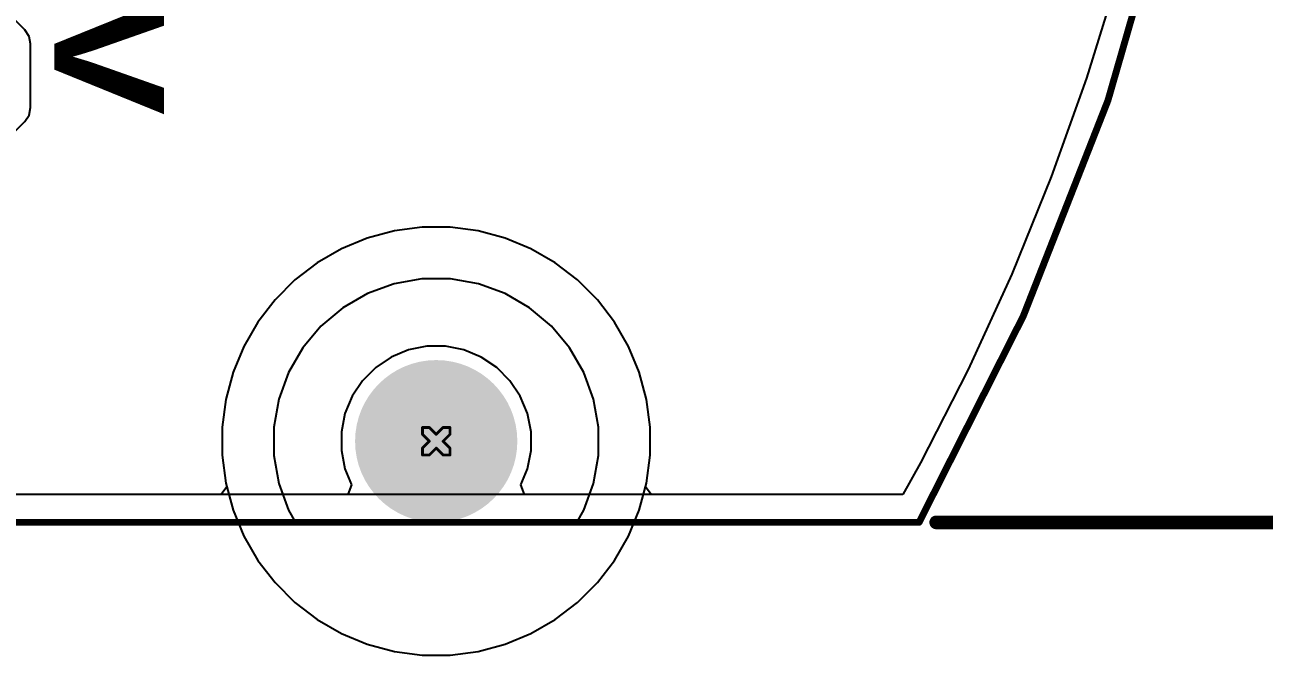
# Model space of a CAD drawing. Header units: inches. Extents: x -6 to 385, y -2 to 102.
# Drawn here: x 63.06 to 85.98, y -2.45 to 9.2 of the extents above; entities that cross this region are included whole.
import ezdxf

# ---------------------------------------------------------------- set-up
doc = ezdxf.new("R2010")
doc.units = ezdxf.units.IN
for name, color, linetype in [('Board outline', 216, 'Continuous'), ('Bottom Layer', 5, 'Continuous'), ('Bottom Overlay', 54, 'Continuous'), ('Bottom Solder', 6, 'Continuous'), ('Dimensions', 6, 'Continuous'), ('Drill Drawing', 1, 'Continuous'), ('Layer 1', 16, 'Continuous'), ('Layer 2', 76, 'Continuous'), ('Multi-Layer', 9, 'Continuous'), ('Pad Holes', 156, 'Continuous'), ('Top Layer', 1, 'Continuous'), ('Top Solder', 216, 'Continuous')]:
    doc.layers.add(name, color=color, linetype=linetype)
doc.styles.add('Arial Black_Bold', font='', dxfattribs={"height": 0.2})
doc.styles.get('Arial Black_Bold').set_extended_font_data('Arial Black', bold=True)

msp = doc.modelspace()

# ---------------------------------------------------------------- hatches: boundary and pattern name
at = {"layer": 'Bottom Layer'}
h = msp.add_hatch(color=5, dxfattribs=at)
edge = h.paths.add_edge_path()
edge.add_arc((70.67, 1.5), 0.762, 0, 360)
at = {"layer": 'Bottom Solder'}
h = msp.add_hatch(color=6, dxfattribs=at)
edge = h.paths.add_edge_path()
edge.add_arc((70.67, 1.5), 0.864, 0, 360)
at = {"layer": 'Layer 1'}
h = msp.add_hatch(color=16, dxfattribs=at)
edge = h.paths.add_edge_path()
edge.add_arc((70.67, 1.5), 0.762, 0, 360)
at = {"layer": 'Layer 2'}
h = msp.add_hatch(color=76, dxfattribs=at)
edge = h.paths.add_edge_path()
edge.add_arc((70.67, 1.5), 0.762, 0, 360)
at = {"layer": 'Multi-Layer'}
h = msp.add_hatch(color=9, dxfattribs=at)
edge = h.paths.add_edge_path()
edge.add_arc((70.67, 1.5), 0.762, 0, 360)
at = {"layer": 'Pad Holes'}
h = msp.add_hatch(color=7, dxfattribs=at)
edge = h.paths.add_edge_path()
edge.add_arc((70.67, 1.5), 1.5, 0, 360)
at = {"layer": 'Top Layer'}
h = msp.add_hatch(color=1, dxfattribs=at)
edge = h.paths.add_edge_path()
edge.add_arc((70.67, 1.5), 0.762, 0, 360)
at = {"layer": 'Top Solder'}
h = msp.add_hatch(color=216, dxfattribs=at)
edge = h.paths.add_edge_path()
edge.add_arc((70.67, 1.5), 0.864, 0, 360)

# ---------------------------------------------------------------- linework, layer by layer
at = {"layer": 'Board outline'}
for points in [[(79.597, 45, 0.127, 0.127, -0.263107), (79.597, 0, 0.127, 0.127, 0)], [(61.561, 0, 0.127, 0.127, 0), (79.597, 0, 0.127, 0.127, 0)]]:
    msp.add_lwpolyline(points, format="xyseb", dxfattribs=at)
msp.add_lwpolyline([(79.565, 0, 0.0635, 0.0635, 1), (79.628, 0, 0.0635, 0.0635, 1)], format="xyseb", close=True, dxfattribs=at)
msp.add_lwpolyline([(79.565, 0, 0.0635, 0.0635, 1), (79.628, 0, 0.0635, 0.0635, 1)], format="xyseb", close=True, dxfattribs=at)
at = {"layer": 'Bottom Layer'}
for p, q in [((83.264, 10.062), (82.691, 8.21)), ((63.064, 9.101), (62.706, 9.459)), ((63.143, 8.983), (63.064, 9.101)), ((63.064, 9.101), (63.064, 9.101)), ((63.17, 8.844), (63.143, 8.983)), ((63.17, 7.666), (63.17, 8.844)), ((63.17, 8.844), (63.17, 8.844)), ((82.691, 8.21), (82.039, 6.384)), ((63.143, 7.527), (63.17, 7.666)), ((63.17, 7.666), (63.17, 7.666)), ((62.674, 7.019), (63.064, 7.41)), ((63.064, 7.41), (63.143, 7.527)), ((63.064, 7.41), (63.064, 7.41)), ((82.039, 6.384), (81.309, 4.588)), ((69.896, 5.387), (69.396, 5.253)), ((69.896, 5.387), (69.396, 5.253)), ((70.41, 5.455), (69.896, 5.387)), ((70.41, 5.455), (69.896, 5.387)), ((70.67, 5.455), (70.41, 5.455)), ((70.929, 5.455), (70.41, 5.455)), ((70.929, 5.455), (70.67, 5.455)), ((71.443, 5.387), (70.929, 5.455)), ((71.443, 5.387), (70.929, 5.455)), ((71.943, 5.253), (71.443, 5.387)), ((71.943, 5.253), (71.443, 5.387)), ((68.917, 5.055), (68.468, 4.795)), ((68.917, 5.055), (68.468, 4.795)), ((69.396, 5.253), (68.917, 5.055)), ((69.396, 5.253), (68.917, 5.055)), ((72.422, 5.055), (71.943, 5.253)), ((72.422, 5.055), (71.943, 5.253)), ((72.871, 4.795), (72.422, 5.055)), ((72.871, 4.795), (72.422, 5.055)), ((68.468, 4.795), (68.056, 4.48)), ((68.468, 4.795), (68.056, 4.48)), ((73.283, 4.48), (72.871, 4.795)), ((73.283, 4.48), (72.871, 4.795)), ((81.309, 4.588), (80.503, 2.825)), ((68.056, 4.48), (67.69, 4.113)), ((68.056, 4.48), (67.69, 4.113)), ((69.89, 4.409), (69.397, 4.229)), ((70.407, 4.5), (69.89, 4.409)), ((70.932, 4.5), (70.407, 4.5)), ((71.449, 4.409), (70.932, 4.5)), ((71.942, 4.229), (71.449, 4.409)), ((73.649, 4.113), (73.283, 4.48)), ((73.649, 4.113), (73.283, 4.48)), ((69.397, 4.229), (68.942, 3.967)), ((72.397, 3.967), (71.942, 4.229)), ((67.69, 4.113), (67.374, 3.702)), ((67.69, 4.113), (67.374, 3.702)), ((68.942, 3.967), (68.54, 3.629)), ((72.799, 3.629), (72.397, 3.967)), ((73.965, 3.702), (73.649, 4.113)), ((73.965, 3.702), (73.649, 4.113)), ((67.374, 3.702), (67.115, 3.253)), ((67.374, 3.702), (67.115, 3.253)), ((74.224, 3.253), (73.965, 3.702)), ((74.224, 3.253), (73.965, 3.702)), ((68.54, 3.629), (68.203, 3.227)), ((73.136, 3.227), (72.799, 3.629)), ((67.115, 3.253), (66.917, 2.774)), ((67.115, 3.253), (66.917, 2.774)), ((68.203, 3.227), (67.94, 2.773)), ((73.399, 2.773), (73.136, 3.227)), ((74.422, 2.774), (74.224, 3.253)), ((74.422, 2.774), (74.224, 3.253)), ((66.917, 2.774), (66.782, 2.273)), ((66.917, 2.774), (66.782, 2.273)), ((67.94, 2.773), (67.761, 2.279)), ((73.578, 2.279), (73.399, 2.773)), ((74.557, 2.273), (74.422, 2.774)), ((74.557, 2.273), (74.422, 2.774)), ((80.503, 2.825), (79.623, 1.099)), ((66.782, 2.273), (66.715, 1.759)), ((66.782, 2.273), (66.715, 1.759)), ((67.761, 2.279), (67.67, 1.762)), ((73.67, 1.762), (73.578, 2.279)), ((74.624, 1.759), (74.557, 2.273)), ((74.624, 1.759), (74.557, 2.273)), ((66.715, 1.759), (66.715, 1.5)), ((66.715, 1.759), (66.715, 1.241)), ((67.67, 1.762), (67.67, 1.238)), ((73.67, 1.238), (73.67, 1.762)), ((74.624, 1.5), (74.624, 1.759)), ((74.624, 1.241), (74.624, 1.759)), ((66.715, 1.5), (66.715, 1.5)), ((66.715, 1.5), (66.715, 1.241)), ((74.624, 1.241), (74.624, 1.5)), ((66.715, 1.241), (66.782, 0.727)), ((66.715, 1.241), (66.782, 0.727)), ((67.67, 1.238), (67.761, 0.721)), ((73.578, 0.721), (73.67, 1.238)), ((74.557, 0.727), (74.624, 1.241)), ((74.557, 0.727), (74.624, 1.241)), ((79.623, 1.099), (79.294, 0.518)), ((66.782, 0.727), (66.917, 0.226)), ((66.782, 0.727), (66.801, 0.659)), ((67.761, 0.721), (67.94, 0.227)), ((73.399, 0.227), (73.578, 0.721)), ((74.422, 0.226), (74.557, 0.727)), ((74.538, 0.659), (74.557, 0.727)), ((66.692, 0.518), (62.079, 0.518)), ((66.801, 0.659), (66.692, 0.518)), ((74.647, 0.518), (74.538, 0.659)), ((79.294, 0.518), (74.647, 0.518)), ((66.917, 0.226), (67.115, -0.253)), ((67.94, 0.227), (68.071, 0)), ((68.071, 0), (73.268, 0)), ((68.071, 0), (68.071, 0)), ((73.268, 0), (73.399, 0.227)), ((74.224, -0.253), (74.422, 0.226)), ((67.115, -0.253), (67.374, -0.702)), ((73.965, -0.702), (74.224, -0.253)), ((67.374, -0.702), (67.69, -1.113)), ((73.649, -1.113), (73.965, -0.702)), ((67.69, -1.113), (68.056, -1.48)), ((73.283, -1.48), (73.649, -1.113)), ((68.056, -1.48), (68.468, -1.795)), ((72.871, -1.795), (73.283, -1.48)), ((68.468, -1.795), (68.917, -2.055)), ((72.422, -2.055), (72.871, -1.795)), ((68.917, -2.055), (69.396, -2.253)), ((71.943, -2.253), (72.422, -2.055)), ((69.396, -2.253), (69.896, -2.387)), ((71.443, -2.387), (71.943, -2.253)), ((69.896, -2.387), (70.41, -2.455)), ((70.41, -2.455), (70.67, -2.455)), ((70.67, -2.455), (70.929, -2.455)), ((70.929, -2.455), (71.443, -2.387))]:
    msp.add_line(p, q, dxfattribs=at)
at = {"layer": 'Dimensions'}
msp.add_lwpolyline([(79.914, 0, 0.254, 0.254, 0), (97.254, 0, 0.254, 0.254, 0)], format="xyseb", dxfattribs=at)
msp.add_lwpolyline([(79.851, 0, 0.127, 0.127, 1), (79.978, 0, 0.127, 0.127, 1)], format="xyseb", close=True, dxfattribs=at)
at = {"layer": 'Drill Drawing'}
for points in [[(70.416, 1.627, 0.0508, 0.0508, 0), (70.416, 1.754, 0.0508, 0.0508, 0)], [(70.416, 1.754, 0.0508, 0.0508, 0), (70.543, 1.754, 0.0508, 0.0508, 0)], [(70.416, 1.627, 0.0508, 0.0508, 0), (70.543, 1.5, 0.0508, 0.0508, 0)], [(70.543, 1.754, 0.0508, 0.0508, 0), (70.67, 1.627, 0.0508, 0.0508, 0)], [(70.67, 1.627, 0.0508, 0.0508, 0), (70.797, 1.754, 0.0508, 0.0508, 0)], [(70.797, 1.754, 0.0508, 0.0508, 0), (70.924, 1.754, 0.0508, 0.0508, 0)], [(70.797, 1.5, 0.0508, 0.0508, 0), (70.924, 1.627, 0.0508, 0.0508, 0)], [(70.924, 1.627, 0.0508, 0.0508, 0), (70.924, 1.754, 0.0508, 0.0508, 0)], [(70.416, 1.373, 0.0508, 0.0508, 0), (70.543, 1.5, 0.0508, 0.0508, 0)], [(70.416, 1.246, 0.0508, 0.0508, 0), (70.416, 1.373, 0.0508, 0.0508, 0)], [(70.543, 1.246, 0.0508, 0.0508, 0), (70.67, 1.373, 0.0508, 0.0508, 0)], [(70.67, 1.373, 0.0508, 0.0508, 0), (70.797, 1.246, 0.0508, 0.0508, 0)], [(70.797, 1.5, 0.0508, 0.0508, 0), (70.924, 1.373, 0.0508, 0.0508, 0)], [(70.924, 1.246, 0.0508, 0.0508, 0), (70.924, 1.373, 0.0508, 0.0508, 0)], [(70.416, 1.246, 0.0508, 0.0508, 0), (70.543, 1.246, 0.0508, 0.0508, 0)], [(70.797, 1.246, 0.0508, 0.0508, 0), (70.924, 1.246, 0.0508, 0.0508, 0)]]:
    msp.add_lwpolyline(points, format="xyseb", dxfattribs=at)
for points in [[(70.403, 1.754, 0.0254, 0.0254, 1), (70.428, 1.754, 0.0254, 0.0254, 1)], [(70.403, 1.754, 0.0254, 0.0254, 1), (70.428, 1.754, 0.0254, 0.0254, 1)], [(70.403, 1.627, 0.0254, 0.0254, 1), (70.428, 1.627, 0.0254, 0.0254, 1)], [(70.403, 1.627, 0.0254, 0.0254, 1), (70.428, 1.627, 0.0254, 0.0254, 1)], [(70.53, 1.754, 0.0254, 0.0254, 1), (70.555, 1.754, 0.0254, 0.0254, 1)], [(70.53, 1.754, 0.0254, 0.0254, 1), (70.555, 1.754, 0.0254, 0.0254, 1)], [(70.657, 1.627, 0.0254, 0.0254, 1), (70.682, 1.627, 0.0254, 0.0254, 1)], [(70.657, 1.627, 0.0254, 0.0254, 1), (70.682, 1.627, 0.0254, 0.0254, 1)], [(70.784, 1.754, 0.0254, 0.0254, 1), (70.809, 1.754, 0.0254, 0.0254, 1)], [(70.784, 1.754, 0.0254, 0.0254, 1), (70.809, 1.754, 0.0254, 0.0254, 1)], [(70.911, 1.754, 0.0254, 0.0254, 1), (70.936, 1.754, 0.0254, 0.0254, 1)], [(70.911, 1.754, 0.0254, 0.0254, 1), (70.936, 1.754, 0.0254, 0.0254, 1)], [(70.911, 1.627, 0.0254, 0.0254, 1), (70.936, 1.627, 0.0254, 0.0254, 1)], [(70.911, 1.627, 0.0254, 0.0254, 1), (70.936, 1.627, 0.0254, 0.0254, 1)], [(70.403, 1.373, 0.0254, 0.0254, 1), (70.428, 1.373, 0.0254, 0.0254, 1)], [(70.403, 1.373, 0.0254, 0.0254, 1), (70.428, 1.373, 0.0254, 0.0254, 1)], [(70.53, 1.5, 0.0254, 0.0254, 1), (70.555, 1.5, 0.0254, 0.0254, 1)], [(70.53, 1.5, 0.0254, 0.0254, 1), (70.555, 1.5, 0.0254, 0.0254, 1)], [(70.657, 1.373, 0.0254, 0.0254, 1), (70.682, 1.373, 0.0254, 0.0254, 1)], [(70.657, 1.373, 0.0254, 0.0254, 1), (70.682, 1.373, 0.0254, 0.0254, 1)], [(70.784, 1.5, 0.0254, 0.0254, 1), (70.809, 1.5, 0.0254, 0.0254, 1)], [(70.784, 1.5, 0.0254, 0.0254, 1), (70.809, 1.5, 0.0254, 0.0254, 1)], [(70.911, 1.373, 0.0254, 0.0254, 1), (70.936, 1.373, 0.0254, 0.0254, 1)], [(70.911, 1.373, 0.0254, 0.0254, 1), (70.936, 1.373, 0.0254, 0.0254, 1)], [(70.403, 1.246, 0.0254, 0.0254, 1), (70.428, 1.246, 0.0254, 0.0254, 1)], [(70.403, 1.246, 0.0254, 0.0254, 1), (70.428, 1.246, 0.0254, 0.0254, 1)], [(70.53, 1.246, 0.0254, 0.0254, 1), (70.555, 1.246, 0.0254, 0.0254, 1)], [(70.53, 1.246, 0.0254, 0.0254, 1), (70.555, 1.246, 0.0254, 0.0254, 1)], [(70.784, 1.246, 0.0254, 0.0254, 1), (70.809, 1.246, 0.0254, 0.0254, 1)], [(70.784, 1.246, 0.0254, 0.0254, 1), (70.809, 1.246, 0.0254, 0.0254, 1)], [(70.911, 1.246, 0.0254, 0.0254, 1), (70.936, 1.246, 0.0254, 0.0254, 1)], [(70.911, 1.246, 0.0254, 0.0254, 1), (70.936, 1.246, 0.0254, 0.0254, 1)]]:
    msp.add_lwpolyline(points, format="xyseb", close=True, dxfattribs=at)
at = {"layer": 'Layer 1'}
for p, q in [((83.264, 10.062), (82.691, 8.21)), ((82.691, 8.21), (82.039, 6.384)), ((82.039, 6.384), (81.309, 4.588)), ((81.309, 4.588), (80.503, 2.825)), ((80.503, 2.825), (79.623, 1.099)), ((79.623, 1.099), (79.294, 0.518)), ((79.294, 0.518), (62.079, 0.518))]:
    msp.add_line(p, q, dxfattribs=at)
at = {"layer": 'Layer 2'}
for p, q in [((83.264, 10.062), (82.691, 8.21)), ((82.691, 8.21), (82.039, 6.384)), ((82.039, 6.384), (81.309, 4.588)), ((81.309, 4.588), (80.503, 2.825)), ((70.497, 3.254), (70.158, 3.187)), ((70.842, 3.254), (70.497, 3.254)), ((71.181, 3.187), (70.842, 3.254)), ((69.839, 3.054), (69.551, 2.862)), ((70.158, 3.187), (69.839, 3.054)), ((71.5, 3.054), (71.181, 3.187)), ((71.788, 2.862), (71.5, 3.054)), ((69.551, 2.862), (69.307, 2.618)), ((72.032, 2.618), (71.788, 2.862)), ((80.503, 2.825), (79.623, 1.099)), ((69.307, 2.618), (69.115, 2.331)), ((72.224, 2.331), (72.032, 2.618)), ((69.115, 2.331), (68.983, 2.012)), ((72.356, 2.012), (72.224, 2.331)), ((68.983, 2.012), (68.916, 1.673)), ((72.424, 1.673), (72.356, 2.012)), ((68.916, 1.673), (68.916, 1.327)), ((72.424, 1.327), (72.424, 1.673)), ((68.916, 1.327), (68.983, 0.988)), ((72.356, 0.988), (72.424, 1.327)), ((68.983, 0.988), (69.104, 0.696)), ((72.235, 0.696), (72.356, 0.988)), ((79.623, 1.099), (79.294, 0.518)), ((69.104, 0.696), (69.034, 0.518)), ((72.305, 0.518), (72.235, 0.696)), ((69.034, 0.518), (62.079, 0.518)), ((79.294, 0.518), (72.305, 0.518))]:
    msp.add_line(p, q, dxfattribs=at)
at = {"layer": 'Top Layer'}
for p, q in [((83.264, 10.062), (82.691, 8.21)), ((82.691, 8.21), (82.039, 6.384)), ((82.039, 6.384), (81.309, 4.588)), ((69.896, 5.387), (69.396, 5.253)), ((69.896, 5.387), (69.396, 5.253)), ((70.41, 5.455), (69.896, 5.387)), ((70.41, 5.455), (69.896, 5.387)), ((70.67, 5.455), (70.41, 5.455)), ((70.929, 5.455), (70.41, 5.455)), ((70.929, 5.455), (70.67, 5.455)), ((71.443, 5.387), (70.929, 5.455)), ((71.443, 5.387), (70.929, 5.455)), ((71.943, 5.253), (71.443, 5.387)), ((71.943, 5.253), (71.443, 5.387)), ((68.917, 5.055), (68.468, 4.795)), ((68.917, 5.055), (68.468, 4.795)), ((69.396, 5.253), (68.917, 5.055)), ((69.396, 5.253), (68.917, 5.055)), ((72.422, 5.055), (71.943, 5.253)), ((72.422, 5.055), (71.943, 5.253)), ((72.871, 4.795), (72.422, 5.055)), ((72.871, 4.795), (72.422, 5.055)), ((68.468, 4.795), (68.056, 4.48)), ((68.468, 4.795), (68.056, 4.48)), ((73.283, 4.48), (72.871, 4.795)), ((73.283, 4.48), (72.871, 4.795)), ((81.309, 4.588), (80.503, 2.825)), ((68.056, 4.48), (67.69, 4.113)), ((68.056, 4.48), (67.69, 4.113)), ((69.89, 4.409), (69.397, 4.229)), ((70.407, 4.5), (69.89, 4.409)), ((70.932, 4.5), (70.407, 4.5)), ((71.449, 4.409), (70.932, 4.5)), ((71.942, 4.229), (71.449, 4.409)), ((73.649, 4.113), (73.283, 4.48)), ((73.649, 4.113), (73.283, 4.48)), ((69.397, 4.229), (68.942, 3.967)), ((72.397, 3.967), (71.942, 4.229)), ((67.69, 4.113), (67.374, 3.702)), ((67.69, 4.113), (67.374, 3.702)), ((68.942, 3.967), (68.54, 3.629)), ((72.799, 3.629), (72.397, 3.967)), ((73.965, 3.702), (73.649, 4.113)), ((73.965, 3.702), (73.649, 4.113)), ((67.374, 3.702), (67.115, 3.253)), ((67.374, 3.702), (67.115, 3.253)), ((74.224, 3.253), (73.965, 3.702)), ((74.224, 3.253), (73.965, 3.702)), ((68.54, 3.629), (68.203, 3.227)), ((73.136, 3.227), (72.799, 3.629)), ((67.115, 3.253), (66.917, 2.774)), ((67.115, 3.253), (66.917, 2.774)), ((68.203, 3.227), (67.94, 2.773)), ((73.399, 2.773), (73.136, 3.227)), ((74.422, 2.774), (74.224, 3.253)), ((74.422, 2.774), (74.224, 3.253)), ((66.917, 2.774), (66.782, 2.273)), ((66.917, 2.774), (66.782, 2.273)), ((67.94, 2.773), (67.761, 2.279)), ((73.578, 2.279), (73.399, 2.773)), ((74.557, 2.273), (74.422, 2.774)), ((74.557, 2.273), (74.422, 2.774)), ((80.503, 2.825), (79.623, 1.099)), ((66.782, 2.273), (66.715, 1.759)), ((66.782, 2.273), (66.715, 1.759)), ((67.761, 2.279), (67.67, 1.762)), ((73.67, 1.762), (73.578, 2.279)), ((74.624, 1.759), (74.557, 2.273)), ((74.624, 1.759), (74.557, 2.273)), ((66.715, 1.759), (66.715, 1.5)), ((66.715, 1.759), (66.715, 1.241)), ((67.67, 1.762), (67.67, 1.238)), ((73.67, 1.238), (73.67, 1.762)), ((74.624, 1.5), (74.624, 1.759)), ((74.624, 1.241), (74.624, 1.759)), ((66.715, 1.5), (66.715, 1.5)), ((66.715, 1.5), (66.715, 1.241)), ((74.624, 1.241), (74.624, 1.5)), ((66.715, 1.241), (66.782, 0.727)), ((66.715, 1.241), (66.782, 0.727)), ((67.67, 1.238), (67.761, 0.721)), ((73.578, 0.721), (73.67, 1.238)), ((74.557, 0.727), (74.624, 1.241)), ((74.557, 0.727), (74.624, 1.241)), ((79.623, 1.099), (79.294, 0.518)), ((66.782, 0.727), (66.917, 0.226)), ((66.782, 0.727), (66.801, 0.659)), ((67.761, 0.721), (67.94, 0.227)), ((73.399, 0.227), (73.578, 0.721)), ((74.422, 0.226), (74.557, 0.727)), ((74.538, 0.659), (74.557, 0.727)), ((66.692, 0.518), (62.079, 0.518)), ((66.801, 0.659), (66.692, 0.518)), ((74.647, 0.518), (74.538, 0.659)), ((79.294, 0.518), (74.647, 0.518)), ((66.917, 0.226), (67.115, -0.253)), ((67.94, 0.227), (68.071, 0)), ((68.071, 0), (73.268, 0)), ((68.071, 0), (68.071, 0)), ((73.268, 0), (73.399, 0.227)), ((74.224, -0.253), (74.422, 0.226)), ((67.115, -0.253), (67.374, -0.702)), ((73.965, -0.702), (74.224, -0.253)), ((67.374, -0.702), (67.69, -1.113)), ((73.649, -1.113), (73.965, -0.702)), ((67.69, -1.113), (68.056, -1.48)), ((73.283, -1.48), (73.649, -1.113)), ((68.056, -1.48), (68.468, -1.795)), ((72.871, -1.795), (73.283, -1.48)), ((68.468, -1.795), (68.917, -2.055)), ((72.422, -2.055), (72.871, -1.795)), ((68.917, -2.055), (69.396, -2.253)), ((71.943, -2.253), (72.422, -2.055)), ((69.396, -2.253), (69.896, -2.387)), ((71.443, -2.387), (71.943, -2.253)), ((69.896, -2.387), (70.41, -2.455)), ((70.41, -2.455), (70.67, -2.455)), ((70.67, -2.455), (70.929, -2.455)), ((70.929, -2.455), (71.443, -2.387))]:
    msp.add_line(p, q, dxfattribs=at)

# ---------------------------------------------------------------- texts
at = {"layer": 'Bottom Overlay', "style": 'Arial Black_Bold', "text_generation_flag": 2}
msp.add_text('VOLTLINK', height=2.032, rotation=270, dxfattribs=at).set_placement((63.608, 7.52))

doc.saveas('drawing.dxf')
